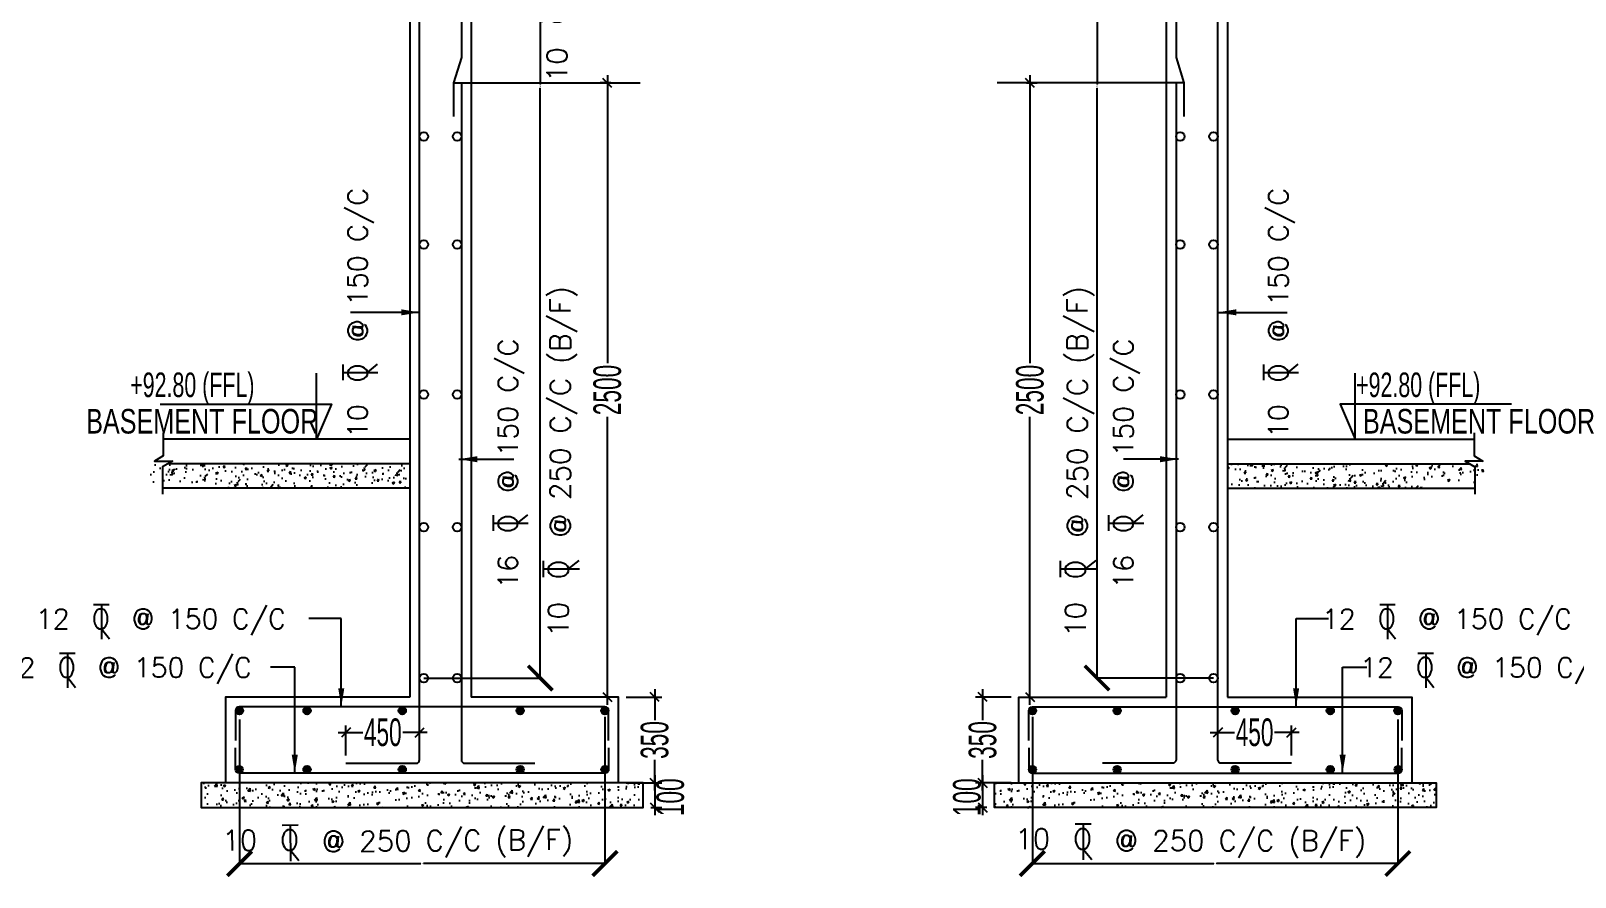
# Model space of a CAD drawing. Extents: x 1878645 to 3043969, y -1160829 to -603973.
# Drawn here: x 2219532 to 2225822, y -722437 to -718992 of the extents above; entities that cross this region are included whole.
import ezdxf
from ezdxf.enums import TextEntityAlignment as Align

# ---------------------------------------------------------------- set-up
doc = ezdxf.new("R2010")
doc.units = 0
doc.header["$LTSCALE"] = 100
doc.header["$PDMODE"] = 66
doc.linetypes.add('CONTINOUS', pattern=[0])
doc.linetypes.add('CONTINULUS', pattern=[0])
doc.layers.get('Defpoints').update_dxf_attribs({"lineweight": 0})
for name, color, linetype in [('C-HAT', 8, 'Continuous'), ('C-HATCH', 14, 'Continuous'), ('C-REINF-DOT', 2, 'Continuous'), ('C-RETAINING WALL DETAILS', 4, 'Continuous'), ('CDIM', 3, 'Continuous'), ('Dim', 3, 'Continuous'), ('REINF', 5, 'Continuous'), ('S-LEVEL MARK', 4, 'Continuous')]:
    doc.layers.add(name, color=color, linetype=linetype)
doc.layers.add('STR-DIM', color=1, linetype='CONTINOUS', lineweight=5)
doc.styles.add('ROMANS', font='simplex.shx', dxfattribs={"width": 0.75})
doc.styles.add('SOBHA', font='swisscl.ttf')
doc.styles.add('sobha.sed', font='swisscl.ttf', dxfattribs={"width": 0.8})
doc.styles.get("Standard").update_dxf_attribs({"font": 'verdana.ttf'})
doc.dimstyles.new('mm ond feet with line', dxfattribs={"dimtxt": 200, "dimasz": 100, "dimexe": 0.18, "dimexo": 0.0625, "dimgap": 0.09, "dimtad": 0, "dimdec": 0, "dimzin": 0, "dimdsep": 46, "dimtxsty": 'Standard', "dimblk": 'ARCHTICK', "dimcen": 0, "dimclrd": 8, "dimclre": 8, "dimclrt": 7, "dimadec": 0, "dimazin": 0, "dimtfac": 1, "dimtdec": 0, "dimtofl": 0, "dimtmove": 0, "dimatfit": 3, "dimfxl": 1, "dimtolj": 1, "dimtzin": 0, "dimarcsym": 0})
doc.dimstyles.new('S-25 MM', dxfattribs={"dimscale": 25, "dimtxt": 2.5, "dimasz": 1.5, "dimexe": 1.15, "dimexo": 1.25, "dimgap": 0.1, "dimtad": 0, "dimdec": 0, "dimrnd": 0.0005, "dimzin": 0, "dimdsep": 46, "dimtxsty": 'sobha.sed', "dimblk": 'OBLIQUE', "dimcen": 0.09, "dimdle": 1.25, "dimclrd": 8, "dimclre": 8, "dimclrt": 6, "dimadec": 0, "dimazin": 0, "dimtfac": 1, "dimtdec": 0, "dimtofl": 0, "dimtmove": 1, "dimatfit": 3, "dimfxl": 1, "dimtolj": 1, "dimtzin": 0, "dimlwd": -1, "dimlwe": -1, "dimarcsym": 0})

# ---------------------------------------------------------------- blocks, each defined once
blk = doc.blocks.new('_OBLIQUE')
at = {"color": 0, "linetype": 'ByBlock'}
blk.add_line((-0.5, -0.5), (0.5, 0.5), dxfattribs=at)
blk = doc.blocks.new('*D132')
at = {"layer": 'Defpoints', "color": 0, "transparency": 16777216}
for p in [(2221925.1, -721703.9), (2221925.1, -722053.9), (2222072.7, -722053.9)]:
    blk.add_point(p, dxfattribs=at)
at = {"layer": 'Dim', "color": 8, "transparency": 16777216}
for p, q in [((2221956.3, -721703.9), (2222101.5, -721703.9)), ((2222072.7, -721672.6), (2222072.7, -721797.7)), ((2222072.7, -722085.1), (2222072.7, -721960.1)), ((2221956.3, -722053.9), (2222101.5, -722053.9))]:
    blk.add_line(p, q, dxfattribs=at)
at = {"layer": 'Dim', "color": 8, "transparency": 16777216, "xscale": 37.5, "yscale": 37.5, "zscale": 37.5}
for p, rotation in [((2222072.7, -721703.9), 90), ((2222072.7, -722053.9), 270)]:
    blk.add_blockref('_OBLIQUE', p, dxfattribs=dict(at, rotation=rotation))
at = {"layer": 'Dim', "color": 6, "transparency": 16777216, "insert": (2222072.7, -721878.9), "char_height": 112.5, "attachment_point": 5, "rotation": 90, "style": 'sobha.sed'}
blk.add_mtext('\\A1;350', dxfattribs=at)
blk = doc.blocks.new('*D133')
at = {"layer": 'Defpoints', "color": 0, "transparency": 16777216}
for p in [(2222025.1, -722053.9), (2222025.1, -722153.9), (2222072.7, -722153.9)]:
    blk.add_point(p, dxfattribs=at)
at = {"layer": 'Dim', "color": 8, "transparency": 16777216}
for p, q in [((2222072.7, -722022.6), (2222072.7, -722185.1)), ((2222056.3, -722053.9), (2222101.5, -722053.9)), ((2222056.3, -722153.9), (2222101.5, -722153.9))]:
    blk.add_line(p, q, dxfattribs=at)
at = {"layer": 'Dim', "color": 8, "transparency": 16777216, "xscale": 37.5, "yscale": 37.5, "zscale": 37.5}
for p, rotation in [((2222072.7, -722053.9), 90), ((2222072.7, -722153.9), 270)]:
    blk.add_blockref('_OBLIQUE', p, dxfattribs=dict(at, rotation=rotation))
at = {"layer": 'Dim', "color": 6, "transparency": 16777216, "insert": (2222136.5, -722111.9), "char_height": 112.5, "attachment_point": 5, "rotation": 90, "style": 'sobha.sed'}
blk.add_mtext('\\A1;100', dxfattribs=at)
blk = doc.blocks.new('*D135')
at = {"layer": 'Defpoints', "color": 0, "transparency": 16777216}
for p in [(2223556.2, -721703.9), (2223408.5, -722053.9), (2223556.2, -722053.9)]:
    blk.add_point(p, dxfattribs=at)
at = {"layer": 'Dim', "color": 8, "transparency": 16777216}
for p, q in [((2223525, -721703.9), (2223379.8, -721703.9)), ((2223408.5, -721672.6), (2223408.5, -721797.7)), ((2223408.5, -722085.1), (2223408.5, -721960.1)), ((2223525, -722053.9), (2223379.8, -722053.9))]:
    blk.add_line(p, q, dxfattribs=at)
at = {"layer": 'Dim', "color": 8, "transparency": 16777216, "xscale": 37.5, "yscale": 37.5, "zscale": 37.5}
for p, rotation in [((2223408.5, -721703.9), 90), ((2223408.5, -722053.9), 270)]:
    blk.add_blockref('_OBLIQUE', p, dxfattribs=dict(at, rotation=rotation))
at = {"layer": 'Dim', "color": 6, "transparency": 16777216, "insert": (2223408.5, -721878.9), "char_height": 112.5, "attachment_point": 5, "rotation": 90, "style": 'sobha.sed'}
blk.add_mtext('\\A1;350', dxfattribs=at)
blk = doc.blocks.new('*D136')
at = {"layer": 'Defpoints', "color": 0, "transparency": 16777216}
for p in [(2223456.2, -722053.9), (2223408.5, -722153.9), (2223456.2, -722153.9)]:
    blk.add_point(p, dxfattribs=at)
at = {"layer": 'Dim', "color": 8, "transparency": 16777216}
for p, q in [((2223408.5, -722022.6), (2223408.5, -722185.1)), ((2223425, -722053.9), (2223379.8, -722053.9)), ((2223425, -722153.9), (2223379.8, -722153.9))]:
    blk.add_line(p, q, dxfattribs=at)
at = {"layer": 'Dim', "color": 8, "transparency": 16777216, "xscale": 37.5, "yscale": 37.5, "zscale": 37.5}
for p, rotation in [((2223408.5, -722053.9), 90), ((2223408.5, -722153.9), 270)]:
    blk.add_blockref('_OBLIQUE', p, dxfattribs=dict(at, rotation=rotation))
at = {"layer": 'Dim', "color": 6, "transparency": 16777216, "insert": (2223344.8, -722111.9), "char_height": 112.5, "attachment_point": 5, "rotation": 90, "style": 'sobha.sed'}
blk.add_mtext('\\A1;100', dxfattribs=at)
blk = doc.blocks.new('_ARCHTICK')
at = {"color": 0, "linetype": 'ByBlock', "const_width": 0.15}
blk.add_lwpolyline([(-0.5, -0.5), (0.5, 0.5)], dxfattribs=at)
blk = doc.blocks.new('*D168')
at = {"layer": 'Defpoints', "color": 0, "ltscale": 0.001, "transparency": 16777216}
for p in [(2220381.7, -721795.7), (2221870.1, -721784.1), (2220381.7, -722381.8)]:
    blk.add_point(p, dxfattribs=at)
at = {"layer": 'Dim', "color": 8, "lineweight": -2, "ltscale": 0.001, "transparency": 16777216}
for p, q in [((2220381.7, -721795.7), (2220381.7, -722382)), ((2221870.1, -721784.2), (2221870.1, -722382)), ((2220381.7, -722381.8), (2221120.3, -722381.8)), ((2221870.1, -722381.8), (2221131.5, -722381.8))]:
    blk.add_line(p, q, dxfattribs=at)
at = {"layer": 'Dim', "color": 8, "lineweight": -2, "ltscale": 0.001, "transparency": 16777216, "xscale": 100, "yscale": 100, "zscale": 100, "rotation": 180}
blk.add_blockref('_ARCHTICK', (2220381.7, -722381.8), dxfattribs=at)
at = {"layer": 'Dim', "color": 8, "lineweight": -2, "ltscale": 0.001, "transparency": 16777216, "xscale": 100, "yscale": 100, "zscale": 100}
blk.add_blockref('_ARCHTICK', (2221870.1, -722381.8), dxfattribs=at)
at = {"layer": 'Dim', "color": 7, "ltscale": 0.001, "transparency": 16777216, "insert": (2221125.9, -722381.8), "char_height": 4.5, "attachment_point": 5}
blk.add_mtext('\\A1;744', dxfattribs=at)
blk = doc.blocks.new('TOR')
at = {"color": 2}
for p, q in [((-1.08, 3.13), (0.9, 3.13)), ((-0.09, 3.13), (-0.09, -1.3)), ((-0.09, 0.04), (0.95, -1.24))]:
    blk.add_line(p, q, dxfattribs=at)
at = {"color": 2, "style": 'ROMANS'}
blk.add_text('O', height=2.5, dxfattribs=at).set_placement((-1.35, 0.04))
blk.add_attdef('TOR', text='', height=2.5, dxfattribs=at).set_placement((-4.14, 0.04), align=Align.RIGHT)
blk.add_attdef('DIST', (3.77, 0.04), '', height=2.5, dxfattribs=at)
blk = doc.blocks.new('*D169')
at = {"layer": 'Defpoints', "color": 0, "transparency": 16777216}
for p in [(2221115.1, -721848.1), (2220815.1, -721973.9), (2221115.1, -721941.1)]:
    blk.add_point(p, dxfattribs=at)
at = {"layer": 'Dim', "color": 8, "transparency": 16777216}
for p, q in [((2220783.8, -721848.1), (2220883.4, -721848.1)), ((2220815.1, -721942.6), (2220815.1, -721819.3)), ((2221146.3, -721848.1), (2221046.8, -721848.1)), ((2221115.1, -721909.9), (2221115.1, -721819.3))]:
    blk.add_line(p, q, dxfattribs=at)
at = {"layer": 'Dim', "color": 8, "transparency": 16777216, "xscale": 37.5, "yscale": 37.5, "zscale": 37.5, "rotation": 180}
blk.add_blockref('_OBLIQUE', (2220815.1, -721848.1), dxfattribs=at)
at = {"layer": 'Dim', "color": 8, "transparency": 16777216, "xscale": 37.5, "yscale": 37.5, "zscale": 37.5}
blk.add_blockref('_OBLIQUE', (2221115.1, -721848.1), dxfattribs=at)
at = {"layer": 'Dim', "color": 6, "transparency": 16777216, "insert": (2220965.1, -721848.1), "char_height": 112.5, "attachment_point": 5, "style": 'sobha.sed'}
blk.add_mtext('\\A1;450', dxfattribs=at)
blk = doc.blocks.new('*D170')
at = {"layer": 'Defpoints', "color": 0, "transparency": 16777216}
for p in [(2221879.9, -719203.9), (2221925.1, -719203.9), (2221925.1, -721703.9)]:
    blk.add_point(p, dxfattribs=at)
at = {"layer": 'Dim', "color": 8, "transparency": 16777216}
for p, q in [((2221893.8, -719203.9), (2221851.2, -719203.9)), ((2221879.9, -719172.6), (2221879.9, -720344.6)), ((2221879.9, -721735.1), (2221879.9, -720563.2)), ((2221893.8, -721703.9), (2221851.2, -721703.9))]:
    blk.add_line(p, q, dxfattribs=at)
at = {"layer": 'Dim', "color": 8, "transparency": 16777216, "xscale": 37.5, "yscale": 37.5, "zscale": 37.5}
for p, rotation in [((2221879.9, -719203.9), 90), ((2221879.9, -721703.9), 270)]:
    blk.add_blockref('_OBLIQUE', p, dxfattribs=dict(at, rotation=rotation))
at = {"layer": 'Dim', "color": 6, "transparency": 16777216, "insert": (2221879.9, -720453.9), "char_height": 112.5, "attachment_point": 5, "rotation": 90, "style": 'sobha.sed'}
blk.add_mtext('\\A1;2500', dxfattribs=at)
blk = doc.blocks.new('*D171')
at = {"layer": 'Defpoints', "color": 0, "ltscale": 0.001, "transparency": 16777216}
for p in [(2221132.6, -716807), (2221606.8, -716807), (2221132.6, -721626.7)]:
    blk.add_point(p, dxfattribs=at)
at = {"layer": 'Dim', "color": 8, "lineweight": -2, "ltscale": 0.001, "transparency": 16777216}
for p, q in [((2221132.6, -716807), (2221607, -716807)), ((2221606.8, -716807), (2221606.8, -719209.3)), ((2221606.8, -721626.7), (2221606.8, -719224.4)), ((2221132.6, -721626.7), (2221607, -721626.7))]:
    blk.add_line(p, q, dxfattribs=at)
at = {"layer": 'Dim', "color": 8, "lineweight": -2, "ltscale": 0.001, "transparency": 16777216, "xscale": 100, "yscale": 100, "zscale": 100}
for p, rotation in [((2221606.8, -716807), 90), ((2221606.8, -721626.7), 270)]:
    blk.add_blockref('_ARCHTICK', p, dxfattribs=dict(at, rotation=rotation))
at = {"layer": 'Dim', "color": 7, "ltscale": 0.001, "transparency": 16777216, "insert": (2221606.8, -719216.9), "char_height": 4.5, "attachment_point": 5, "rotation": 90}
blk.add_mtext('\\A1;2410', dxfattribs=at)
blk = doc.blocks.new('*D172')
at = {"layer": 'Defpoints', "color": 0, "ltscale": 0.001, "transparency": 16777216}
for p in [(2223611.2, -721784.1), (2225099.5, -721795.7), (2225099.5, -722381.8)]:
    blk.add_point(p, dxfattribs=at)
at = {"layer": 'Dim', "color": 8, "lineweight": -2, "ltscale": 0.001, "transparency": 16777216}
for p, q in [((2223611.2, -721784.2), (2223611.2, -722382)), ((2225099.5, -721795.7), (2225099.5, -722382)), ((2223611.2, -722381.8), (2224349.8, -722381.8)), ((2225099.5, -722381.8), (2224361, -722381.8))]:
    blk.add_line(p, q, dxfattribs=at)
at = {"layer": 'Dim', "color": 8, "lineweight": -2, "ltscale": 0.001, "transparency": 16777216, "xscale": 100, "yscale": 100, "zscale": 100, "rotation": 180}
blk.add_blockref('_ARCHTICK', (2223611.2, -722381.8), dxfattribs=at)
at = {"layer": 'Dim', "color": 8, "lineweight": -2, "ltscale": 0.001, "transparency": 16777216, "xscale": 100, "yscale": 100, "zscale": 100}
blk.add_blockref('_ARCHTICK', (2225099.5, -722381.8), dxfattribs=at)
at = {"layer": 'Dim', "color": 7, "ltscale": 0.001, "transparency": 16777216, "insert": (2224355.4, -722381.8), "char_height": 4.5, "attachment_point": 5}
blk.add_mtext('\\A1;744', dxfattribs=at)
blk = doc.blocks.new('*D173')
at = {"layer": 'Defpoints', "color": 0, "transparency": 16777216}
for p in [(2224366.2, -721848.1), (2224366.2, -721941.1), (2224666.2, -721973.9)]:
    blk.add_point(p, dxfattribs=at)
at = {"layer": 'Dim', "color": 8, "transparency": 16777216}
for p, q in [((2224335, -721848.1), (2224434.5, -721848.1)), ((2224366.2, -721909.9), (2224366.2, -721819.3)), ((2224697.5, -721848.1), (2224597.9, -721848.1)), ((2224666.2, -721942.6), (2224666.2, -721819.3))]:
    blk.add_line(p, q, dxfattribs=at)
at = {"layer": 'Dim', "color": 8, "transparency": 16777216, "xscale": 37.5, "yscale": 37.5, "zscale": 37.5, "rotation": 180}
blk.add_blockref('_OBLIQUE', (2224366.2, -721848.1), dxfattribs=at)
at = {"layer": 'Dim', "color": 8, "transparency": 16777216, "xscale": 37.5, "yscale": 37.5, "zscale": 37.5}
blk.add_blockref('_OBLIQUE', (2224666.2, -721848.1), dxfattribs=at)
at = {"layer": 'Dim', "color": 6, "transparency": 16777216, "insert": (2224516.2, -721848.1), "char_height": 112.5, "attachment_point": 5, "style": 'sobha.sed'}
blk.add_mtext('\\A1;450', dxfattribs=at)
blk = doc.blocks.new('*D174')
at = {"layer": 'Defpoints', "color": 0, "transparency": 16777216}
for p in [(2223556.2, -719203.9), (2223601.3, -719203.9), (2223556.2, -721703.9)]:
    blk.add_point(p, dxfattribs=at)
at = {"layer": 'Dim', "color": 8, "transparency": 16777216}
for p, q in [((2223587.5, -719203.9), (2223630.1, -719203.9)), ((2223601.3, -719172.6), (2223601.3, -720344.6)), ((2223601.3, -721735.1), (2223601.3, -720563.2)), ((2223587.5, -721703.9), (2223630.1, -721703.9))]:
    blk.add_line(p, q, dxfattribs=at)
at = {"layer": 'Dim', "color": 8, "transparency": 16777216, "xscale": 37.5, "yscale": 37.5, "zscale": 37.5}
for p, rotation in [((2223601.3, -719203.9), 90), ((2223601.3, -721703.9), 270)]:
    blk.add_blockref('_OBLIQUE', p, dxfattribs=dict(at, rotation=rotation))
at = {"layer": 'Dim', "color": 6, "transparency": 16777216, "insert": (2223601.3, -720453.9), "char_height": 112.5, "attachment_point": 5, "rotation": 90, "style": 'sobha.sed'}
blk.add_mtext('\\A1;2500', dxfattribs=at)
blk = doc.blocks.new('*D176')
at = {"layer": 'Defpoints', "color": 0, "ltscale": 0.001, "transparency": 16777216}
for p in [(2223874.5, -716807), (2224348.7, -716807), (2224348.7, -721626.7)]:
    blk.add_point(p, dxfattribs=at)
at = {"layer": 'Dim', "color": 8, "lineweight": -2, "ltscale": 0.001, "transparency": 16777216}
for p, q in [((2224348.6, -716807), (2223874.3, -716807)), ((2223874.5, -716807), (2223874.5, -719209.3)), ((2223874.5, -721626.7), (2223874.5, -719224.4)), ((2224348.6, -721626.7), (2223874.3, -721626.7))]:
    blk.add_line(p, q, dxfattribs=at)
at = {"layer": 'Dim', "color": 8, "lineweight": -2, "ltscale": 0.001, "transparency": 16777216, "xscale": 100, "yscale": 100, "zscale": 100}
for p, rotation in [((2223874.5, -716807), 90), ((2223874.5, -721626.7), 270)]:
    blk.add_blockref('_ARCHTICK', p, dxfattribs=dict(at, rotation=rotation))
at = {"layer": 'Dim', "color": 7, "ltscale": 0.001, "transparency": 16777216, "insert": (2223874.5, -719216.9), "char_height": 4.5, "attachment_point": 5, "rotation": 90}
blk.add_mtext('\\A1;2410', dxfattribs=at)

msp = doc.modelspace()

# ---------------------------------------------------------------- hatches: boundary and pattern name
at = {"layer": 'C-HAT'}
h = msp.add_hatch(dxfattribs=at)
h.set_pattern_fill('AR-CONC', color=256, scale=0.5, angle=179.157941015)
h.set_pattern_definition([(50.84206, (1933058.58, -647824.075), (91.199619, -6.629973), [9.525, -104.775]), (355.84206, (1933058.58, -647824.075), (-19.02371, 95.259134), [7.62, -83.820292]), (101.293504, (1933066.18, -647824.63), (72.17591, 88.629157), [8.095004, -89.045122]), (47.02626, (1933058.21, -647798.68), (135.833814, -19.02698), [14.2875, -157.1625]), (97.477617, (1933069.53, -647800.26), (116.87114, 125.44417), [12.14251, -133.567804]), (352.02621, (1933058.21, -647798.68), (116.87114, 125.44417), [11.429984, -125.729866]), (21.84206, (1933071, -647804.84), (76.550462, -50.013001), [9.525, -104.775]), (326.84206, (1933071, -647804.84), (29.544248, 92.538164), [7.62, -83.82]), (72.293504, (1933077.38, -647809.01), (106.09471, 42.525163), [8.095004, -89.04497]), (38.342059, (1933058.58, -647824.075), (0.922817, 42.295649), [0, -82.804, 0, -85.09, 0, -84.1375]), (8.342059, (1933058.58, -647824.075), (32.670088, 50.5758746), [0, -48.514, 0, -80.899, 0, -32.0675]), (328.342059, (1933030.263, -647824.49), (67.8300714, -1.8677313), [0, -31.75, 0, -99.06, 0, -131.445]), (318.34206, (1933017.565, -647824.68), (73.869756, 13.800339), [0, -41.275, 0, -65.786, 0, -93.345])])
h.paths.add_polyline_path([(2222025.05911, -722053.89006), (2222025.05911, -722153.89006), (2220225.05911, -722153.89006), (2220225.05911, -722053.89006)])
h = msp.add_hatch(dxfattribs=at)
h.set_pattern_fill('AR-CONC', color=256, scale=0.5, angle=0.842058985)
h.set_pattern_definition([(50.84206, (1935889.73, -647824.075), (91.199619, -6.629973), [9.525, -104.775]), (355.84206, (1935889.73, -647824.075), (-19.02371, 95.259134), [7.62, -83.820292]), (101.293504, (1935897.33, -647824.63), (72.17591, 88.629157), [8.095004, -89.045122]), (47.02626, (1935889.36, -647798.68), (135.833814, -19.02698), [14.2875, -157.1625]), (97.477617, (1935900.68, -647800.26), (116.87114, 125.44417), [12.14251, -133.567804]), (352.02621, (1935889.36, -647798.68), (116.87114, 125.44417), [11.429984, -125.729866]), (21.84206, (1935902.15, -647804.84), (76.550462, -50.013001), [9.525, -104.775]), (326.84206, (1935902.15, -647804.84), (29.544248, 92.538164), [7.62, -83.82]), (72.293504, (1935908.53, -647809.01), (106.09471, 42.525163), [8.095004, -89.04497]), (38.342059, (1935889.73, -647824.075), (0.922817, 42.295649), [0, -82.804, 0, -85.09, 0, -84.1375]), (8.342059, (1935889.73, -647824.075), (32.670088, 50.5758746), [0, -48.514, 0, -80.899, 0, -32.0675]), (328.342059, (1935861.412, -647824.49), (67.8300714, -1.8677313), [0, -31.75, 0, -99.06, 0, -131.445]), (318.34206, (1935848.714, -647824.68), (73.869756, 13.800339), [0, -41.275, 0, -65.786, 0, -93.345])])
h.paths.add_polyline_path([(2223456.20838, -722053.89006), (2223456.20838, -722153.89006), (2225256.20838, -722153.89006), (2225256.20838, -722053.89006)])
at = {"layer": 'C-HATCH', "linetype": 'ByBlock'}
h = msp.add_hatch(dxfattribs=at)
h.set_pattern_fill('AR-CONC', color=8, scale=12.5, angle=180)
h.set_pattern_definition([(50, (-14307463.62, 19777055.77), (89.65752283, -7.84401687), [9.375, -103.125]), (355, (-14307463.62, 19777055.77), (-17.3439167, 94.0240167), [7.5, -82.5]), (100.45144446, (-14307456.15, 19777055.12), (72.31360584, 86.17999887), [7.967524, -87.642764]), (46.1842, (-14307463.62, 19777080.77), (133.40516633, -20.6899101), [14.0625, -154.6875]), (96.6356355, (-14307452.5, 19777079.05), (116.8327432, 121.7648251), [11.95129275, -131.46422]), (351.184164, (-14307463.62, 19777080.77), (116.8327431, 121.764825), [11.25, -123.7500001]), (21, (-14307451.12, 19777074.52), (74.61338151, -50.32736133), [9.375, -103.125]), (326, (-14307451.12, 19777074.52), (30.4144165, 90.64375563), [7.5, -82.5]), (71.45144474, (-14307444.9, 19777070.33), (105.0277971, 40.3163941), [7.96752375, -87.642764]), (37.5, (-14307463.62, 19777055.772), (1.519981915, 41.61173173), [0, -81.5, 0, -83.75, 0, -82.8125]), (7.5, (-14307463.62, 19777055.772), (32.88369218, 49.301463985), [0, -47.75, 0, -79.625, 0, -31.5625]), (327.5, (-14307491.496, 19777055.772), (66.72780452, -2.819358967), [0, -31.25, 0, -97.5, 0, -129.375]), (317.5, (-14307503.996, 19777055.77), (72.89827117, 12.51312279), [0, -40.625, 0, -64.75, 0, -91.875])])
h.paths.add_polyline_path([(2220018.33015, -720828.89006), (2220275.05911, -720828.89006), (2220275.05911, -720853.89006), (2221075.05911, -720853.89006), (2221075.05911, -720753.89006), (2220041.0448, -720753.89006), (2220018.33015, -720767.19205)])
h = msp.add_hatch(dxfattribs=at)
h.set_pattern_fill('AR-CONC', color=8, scale=12.5)
h.set_pattern_definition([(50, (-14304632.47, 19777055.77), (89.65752283, -7.84401687), [9.375, -103.125]), (355, (-14304632.47, 19777055.77), (-17.3439167, 94.0240167), [7.5, -82.5]), (100.45144446, (-14304625, 19777055.12), (72.31360584, 86.17999887), [7.967524, -87.642764]), (46.1842, (-14304632.47, 19777080.77), (133.40516633, -20.6899101), [14.0625, -154.6875]), (96.6356355, (-14304621.35, 19777079.05), (116.8327432, 121.7648251), [11.95129275, -131.46422]), (351.184164, (-14304632.47, 19777080.77), (116.8327431, 121.764825), [11.25, -123.7500001]), (21, (-14304619.97, 19777074.52), (74.61338151, -50.32736133), [9.375, -103.125]), (326, (-14304619.97, 19777074.52), (30.4144165, 90.64375563), [7.5, -82.5]), (71.45144474, (-14304613.75, 19777070.33), (105.0277971, 40.3163941), [7.96752375, -87.642764]), (37.5, (-14304632.472, 19777055.772), (1.519981915, 41.61173173), [0, -81.5, 0, -83.75, 0, -82.8125]), (7.5, (-14304632.47, 19777055.772), (32.88369218, 49.301463985), [0, -47.75, 0, -79.625, 0, -31.5625]), (327.5, (-14304660.347, 19777055.772), (66.72780452, -2.819358967), [0, -31.25, 0, -97.5, 0, -129.375]), (317.5, (-14304672.847, 19777055.77), (72.89827117, 12.51312279), [0, -40.625, 0, -64.75, 0, -91.875])])
h.paths.add_polyline_path([(2225462.93734, -720828.89006), (2225206.20838, -720828.89006), (2225206.20838, -720853.89006), (2224406.20838, -720853.89006), (2224406.20838, -720753.89006), (2225440.22269, -720753.89006), (2225462.93734, -720767.19205)])
at = {"layer": 'C-REINF-DOT'}
h = msp.add_hatch(color=9, dxfattribs=at)
h.dxf.hatch_style = 1
edge = h.paths.add_edge_path()
edge.add_ellipse((2220381.74685, -721759.40237), major_axis=(15, 0), ratio=1, start_angle=0, end_angle=360)
h = msp.add_hatch(color=9, dxfattribs=at)
h.dxf.hatch_style = 1
edge = h.paths.add_edge_path()
edge.add_ellipse((2220656.60803, -721759.40237), major_axis=(15, 0), ratio=1, start_angle=0, end_angle=360)
h = msp.add_hatch(color=9, dxfattribs=at)
h.dxf.hatch_style = 1
edge = h.paths.add_edge_path()
edge.add_ellipse((2221044.54932, -721759.40237), major_axis=(15, 0), ratio=1, start_angle=0, end_angle=360)
h = msp.add_hatch(color=9, dxfattribs=at)
h.dxf.hatch_style = 1
edge = h.paths.add_edge_path()
edge.add_ellipse((2221525.04512, -721759.40237), major_axis=(15, 0), ratio=1, start_angle=0, end_angle=360)
h = msp.add_hatch(color=9, dxfattribs=at)
h.dxf.hatch_style = 1
edge = h.paths.add_edge_path()
edge.add_ellipse((2221869.60335, -721759.40237), major_axis=(15, 0), ratio=1, start_angle=0, end_angle=360)
h = msp.add_hatch(color=9, dxfattribs=at)
h.dxf.hatch_style = 1
edge = h.paths.add_edge_path()
edge.add_ellipse((2223611.66414, -721759.40237), major_axis=(15, 0), ratio=1, start_angle=0, end_angle=360)
h = msp.add_hatch(color=9, dxfattribs=at)
h.dxf.hatch_style = 1
edge = h.paths.add_edge_path()
edge.add_ellipse((2223956.22237, -721759.40237), major_axis=(15, 0), ratio=1, start_angle=0, end_angle=360)
h = msp.add_hatch(color=9, dxfattribs=at)
h.dxf.hatch_style = 1
edge = h.paths.add_edge_path()
edge.add_ellipse((2224436.71818, -721759.40237), major_axis=(15, 0), ratio=1, start_angle=0, end_angle=360)
h = msp.add_hatch(color=9, dxfattribs=at)
h.dxf.hatch_style = 1
edge = h.paths.add_edge_path()
edge.add_ellipse((2224824.65946, -721759.40237), major_axis=(15, 0), ratio=1, start_angle=0, end_angle=360)
h = msp.add_hatch(color=9, dxfattribs=at)
h.dxf.hatch_style = 1
edge = h.paths.add_edge_path()
edge.add_ellipse((2225099.52064, -721759.40237), major_axis=(15, 0), ratio=1, start_angle=0, end_angle=360)
h = msp.add_hatch(color=9, dxfattribs=at)
h.dxf.hatch_style = 1
edge = h.paths.add_edge_path()
edge.add_ellipse((2220380.10499, -721998.89006), major_axis=(15, 0), ratio=1, start_angle=0, end_angle=360)
h = msp.add_hatch(color=9, dxfattribs=at)
h.dxf.hatch_style = 1
edge = h.paths.add_edge_path()
edge.add_ellipse((2220656.60803, -721998.8875), major_axis=(15, 0), ratio=1, start_angle=0, end_angle=360)
h = msp.add_hatch(color=9, dxfattribs=at)
h.dxf.hatch_style = 1
edge = h.paths.add_edge_path()
edge.add_ellipse((2221044.54932, -721998.8875), major_axis=(15, 0), ratio=1, start_angle=0, end_angle=360)
h = msp.add_hatch(color=9, dxfattribs=at)
h.dxf.hatch_style = 1
edge = h.paths.add_edge_path()
edge.add_ellipse((2221525.04512, -721998.8875), major_axis=(15, 0), ratio=1, start_angle=0, end_angle=360)
h = msp.add_hatch(color=9, dxfattribs=at)
h.dxf.hatch_style = 1
edge = h.paths.add_edge_path()
edge.add_ellipse((2221870.05911, -721998.89006), major_axis=(15, 0), ratio=1, start_angle=0, end_angle=360)
h = msp.add_hatch(color=9, dxfattribs=at)
h.dxf.hatch_style = 1
edge = h.paths.add_edge_path()
edge.add_ellipse((2223611.20838, -721998.89006), major_axis=(15, 0), ratio=1, start_angle=0, end_angle=360)
h = msp.add_hatch(color=9, dxfattribs=at)
h.dxf.hatch_style = 1
edge = h.paths.add_edge_path()
edge.add_ellipse((2223956.22237, -721998.8875), major_axis=(15, 0), ratio=1, start_angle=0, end_angle=360)
h = msp.add_hatch(color=9, dxfattribs=at)
h.dxf.hatch_style = 1
edge = h.paths.add_edge_path()
edge.add_ellipse((2224436.71818, -721998.8875), major_axis=(15, 0), ratio=1, start_angle=0, end_angle=360)
h = msp.add_hatch(color=9, dxfattribs=at)
h.dxf.hatch_style = 1
edge = h.paths.add_edge_path()
edge.add_ellipse((2224824.65946, -721998.8875), major_axis=(15, 0), ratio=1, start_angle=0, end_angle=360)
h = msp.add_hatch(color=9, dxfattribs=at)
h.dxf.hatch_style = 1
edge = h.paths.add_edge_path()
edge.add_ellipse((2225101.1625, -721998.89006), major_axis=(15, 0), ratio=1, start_angle=0, end_angle=360)

# ---------------------------------------------------------------- linework, layer by layer
at = {"layer": 'C-REINF-DOT', "color": 7}
for centre, radius in [((2221132.55911, -719421.96981), 17.5), ((2221267.62931, -719421.96981), 17.5), ((2224213.63818, -719421.96981), 17.5), ((2224348.70838, -719421.96981), 17.5), ((2221132.55911, -719861.18844), 17.5), ((2221267.62931, -719861.18844), 17.5), ((2224213.63818, -719861.18844), 17.5), ((2224348.70838, -719861.18844), 17.5), ((2221132.55911, -720472.45443), 17.5), ((2221267.62931, -720472.45443), 17.5), ((2224213.63818, -720472.45443), 17.5), ((2224348.70838, -720472.45443), 17.5), ((2221132.55911, -721011.96605), 17.5), ((2221267.62931, -721011.96605), 17.5), ((2224213.63818, -721011.96605), 17.5), ((2224348.70838, -721011.96605), 17.5), ((2221132.55911, -721626.72499), 17.5), ((2221267.62931, -721626.72499), 17.5), ((2224213.63818, -721626.72499), 17.5), ((2224348.70838, -721626.72499), 17.5), ((2220381.74685, -721759.40237), 15), ((2220656.60803, -721759.40237), 15), ((2221044.54932, -721759.40237), 15), ((2221525.04512, -721759.40237), 15), ((2221869.60335, -721759.40237), 15), ((2223611.66414, -721759.40237), 15), ((2223956.22237, -721759.40237), 15), ((2224436.71818, -721759.40237), 15), ((2224824.65946, -721759.40237), 15), ((2225099.52064, -721759.40237), 15), ((2220380.10499, -721998.89006), 15), ((2220656.60803, -721998.8875), 15), ((2221044.54932, -721998.8875), 15), ((2221525.04512, -721998.8875), 15), ((2221870.05911, -721998.89006), 15), ((2223611.20838, -721998.89006), 15), ((2223956.22237, -721998.8875), 15), ((2224436.71818, -721998.8875), 15), ((2224824.65946, -721998.8875), 15), ((2225101.1625, -721998.89006), 15)]:
    msp.add_circle(centre, radius, dxfattribs=at)
at = {"layer": 'C-RETAINING WALL DETAILS', "color": 2}
for p, q in [((2221325.05911, -716553.89006), (2221325.05911, -721703.89006)), ((2224156.20838, -716553.89006), (2224156.20838, -721703.89006)), ((2221075.05911, -716703.89006), (2221075.05911, -721703.89006)), ((2224406.20838, -716703.89006), (2224406.20838, -721703.89006)), ((2221075.05911, -720653.89006), (2220070.26422, -720653.89006)), ((2224406.20838, -720653.89006), (2225411.00327, -720653.89006)), ((2221075.05911, -720753.89006), (2220091.0448, -720753.89006)), ((2224406.20838, -720753.89006), (2225390.22269, -720753.89006)), ((2221075.05911, -720853.89006), (2220068.33015, -720853.89006)), ((2224406.20838, -720853.89006), (2225412.93734, -720853.89006)), ((2221075.05911, -721703.89006), (2220325.05911, -721703.89006)), ((2224406.20838, -721703.89006), (2225156.20838, -721703.89006))]:
    msp.add_line(p, q, dxfattribs=at)
for points in [[(2220070.26422, -720628.31638), (2220070.26422, -720721.31991), (2220035.56522, -720743.3188), (2220107.94467, -720743.3188), (2220068.33015, -720767.19205), (2220068.33015, -720877.7278)], [(2225411.00327, -720628.31638), (2225411.00327, -720721.31991), (2225445.70227, -720743.3188), (2225373.32282, -720743.3188), (2225412.93734, -720767.19205), (2225412.93734, -720877.7278)], [(2221075.05911, -721703.89006), (2220325.05911, -721703.89006), (2220325.05911, -722053.89006)], [(2221925.05911, -722053.89006), (2221925.05911, -721703.89006), (2221325.05911, -721703.89006)], [(2223556.20838, -722053.89006), (2223556.20838, -721703.89006), (2224156.20838, -721703.89006)], [(2224406.20838, -721703.89006), (2225156.20838, -721703.89006), (2225156.20838, -722053.89006)]]:
    msp.add_lwpolyline(points, dxfattribs=at)
for points in [[(2222025.05911, -722053.89006), (2220225.05911, -722053.89006), (2220225.05911, -722153.89006), (2222025.05911, -722153.89006)], [(2223456.20838, -722053.89006), (2225256.20838, -722053.89006), (2225256.20838, -722153.89006), (2223456.20838, -722153.89006)]]:
    msp.add_lwpolyline(points, close=True, dxfattribs=at)
at = {"layer": 'Dim', "color": 6}
for p, q in [((2221255.88614, -719203.89006), (2222013.05975, -719203.89006)), ((2224225.38135, -719203.89006), (2223468.20774, -719203.89006))]:
    msp.add_line(p, q, dxfattribs=at)
at = {"layer": 'REINF'}
for p, q in [((2221285.05911, -719100.23546), (2221253.76286, -719203.89006)), ((2224196.20838, -719100.23546), (2224227.50463, -719203.89006)), ((2221253.76286, -719203.89006), (2221253.76286, -719339.84455)), ((2224227.50463, -719203.89006), (2224227.50463, -719339.84455))]:
    msp.add_line(p, q, dxfattribs=at)
for points in [[(2221220.79624, -715987.51313), (2221270.05911, -715987.51313, -0.4142135624), (2221285.05911, -716002.51313), (2221285.05911, -719100.23546)], [(2220815.05911, -721973.89006), (2221100.05911, -721973.89006, 0.4142135624), (2221115.05911, -721958.89006), (2221115.05911, -716640.67105, 0.4142135624), (2221100.05911, -716625.67105), (2220775.05911, -716625.67105)], [(2224656.20838, -716585.67105), (2224211.20838, -716585.67105, 0.4142135624), (2224196.20838, -716600.67105), (2224196.20838, -719100.23546)], [(2224666.20838, -721973.89006), (2224381.20838, -721973.89006, -0.4142135624), (2224366.20838, -721958.89006), (2224366.20838, -716640.67105, -0.4142135624), (2224381.20838, -716625.67105), (2224706.20838, -716625.67105)], [(2221285.05911, -719203.89006), (2221285.05911, -721958.89006, 0.4142135624), (2221300.05911, -721973.89006), (2221585.05911, -721973.89006)], [(2224196.20838, -719203.89006), (2224196.20838, -721958.89006, -0.4142135624), (2224181.20838, -721973.89006), (2223896.20838, -721973.89006)], [(2221885.05911, -721880.81475), (2221885.05911, -721758.89006, 0.4142135624), (2221870.05911, -721743.89006), (2220380.05911, -721743.89006, 0.4142135624), (2220365.05911, -721758.89006), (2220365.05911, -721880.81475)], [(2223596.20838, -721880.81475), (2223596.20838, -721758.89006, -0.4142135624), (2223611.20838, -721743.89006), (2225101.20838, -721743.89006, -0.4142135624), (2225116.20838, -721758.89006), (2225116.20838, -721880.81475)], [(2221885.05911, -721911.04461), (2221885.05911, -721998.89006, -0.4142135624), (2221870.05911, -722013.89006), (2220380.05911, -722013.89006, -0.4142135624), (2220365.05911, -721998.89006), (2220365.05911, -721911.04461)], [(2223596.20838, -721911.04461), (2223596.20838, -721998.89006, 0.4142135624), (2223611.20838, -722013.89006), (2225101.20838, -722013.89006, 0.4142135624), (2225116.20838, -721998.89006), (2225116.20838, -721911.04461)]]:
    msp.add_lwpolyline(points, format="xyb", dxfattribs=at)
at = {"layer": 'S-LEVEL MARK', "color": 1, "linetype": 'CONTINULUS'}
for points in [[(2220057.77828, -720511.76453), (2220756.29409, -720511.76453), (2220695.20112, -720653.89006), (2220695.20112, -720385.245)], [(2225562.68253, -720511.76453), (2224864.16672, -720511.76453), (2224925.25969, -720653.89006), (2224925.25969, -720385.245)]]:
    msp.add_lwpolyline(points, dxfattribs=at)

# ---------------------------------------------------------------- block references
at = {"layer": 'CDIM'}
ref = msp.add_blockref('TOR', (2221717.53835, -718920.7836), dxfattribs=dict(at, xscale=33.17760000000335, yscale=33.17760000000335, zscale=33.17760000000335, rotation=90.00000000000001))
ref.add_attrib('TOR', '10', dxfattribs={"layer": '0', "color": 7, "height": 82.944, "rotation": 90, "style": 'ROMANS'}).set_placement((2221716.33618, -719058.29559), align=Align.RIGHT)
ref.add_attrib('DIST', '@ 250 C/C (B/F) ', (2221723.70509, -718795.68315), dxfattribs={"layer": '0', "color": 7, "height": 82.944, "rotation": 90, "style": 'ROMANS'})
at = {"layer": 'CDIM', "color": 7}
ref = msp.add_blockref('TOR', (2220903.63913, -720379.40493), dxfattribs=dict(at, xscale=32, yscale=32, zscale=32, rotation=89.99999999998403))
ref.add_attrib('TOR', '10', dxfattribs={"layer": '0', "color": 7, "height": 80, "rotation": 90, "style": 'ROMANS'}).set_placement((2220902.47964, -720512.03609), align=Align.RIGHT)
ref.add_attrib('DIST', '@ 150 C/C ', (2220902.47964, -720258.74478), dxfattribs={"layer": '0', "color": 7, "height": 80, "rotation": 90, "style": 'ROMANS'})
ref = msp.add_blockref('TOR', (2224654.14448, -720379.40493), dxfattribs=dict(at, xscale=32, yscale=32, zscale=32, rotation=89.99999999998404))
ref.add_attrib('TOR', '10', dxfattribs={"layer": '0', "color": 7, "height": 80, "rotation": 90, "style": 'ROMANS'}).set_placement((2224652.98499, -720512.03609), align=Align.RIGHT)
ref.add_attrib('DIST', '@ 150 C/C ', (2224652.98499, -720258.74478), dxfattribs={"layer": '0', "color": 7, "height": 80, "rotation": 90, "style": 'ROMANS'})
at = {"layer": 'CDIM'}
ref = msp.add_blockref('TOR', (2221723.35966, -721179.52445), dxfattribs=dict(at, xscale=33.17760000000335, yscale=33.17760000000335, zscale=33.17760000000335, rotation=90.00000000000001))
ref.add_attrib('TOR', '10', dxfattribs={"layer": '0', "color": 7, "height": 82.944, "rotation": 90, "style": 'ROMANS'}).set_placement((2221722.1575, -721317.03644), align=Align.RIGHT)
ref.add_attrib('DIST', '@ 250 C/C (B/F) ', (2221729.52641, -721054.424), dxfattribs={"layer": '0', "color": 7, "height": 82.944, "rotation": 90, "style": 'ROMANS'})
ref = msp.add_blockref('TOR', (2223829.38857, -721179.52445), dxfattribs=dict(at, xscale=33.17760000000335, yscale=33.17760000000335, zscale=33.17760000000335, rotation=90))
ref.add_attrib('TOR', '10', dxfattribs={"layer": '0', "color": 7, "height": 82.944, "rotation": 90, "style": 'ROMANS'}).set_placement((2223828.18641, -721317.03644), align=Align.RIGHT)
ref.add_attrib('DIST', '@ 250 C/C (B/F) ', (2223835.55532, -721054.424), dxfattribs={"layer": '0', "color": 7, "height": 82.944, "rotation": 90, "style": 'ROMANS'})
at = {"layer": 'CDIM', "color": 7}
ref = msp.add_blockref('TOR', (2221515.75613, -720992.85063), dxfattribs=dict(at, xscale=32, yscale=32, zscale=32, rotation=89.99999999998403))
ref.add_attrib('TOR', '16', dxfattribs={"layer": '0', "color": 7, "height": 80, "rotation": 90, "style": 'ROMANS'}).set_placement((2221514.59664, -721125.48179), align=Align.RIGHT)
ref.add_attrib('DIST', '@ 150 C/C ', (2221514.59664, -720872.19047), dxfattribs={"layer": '0', "color": 7, "height": 80, "rotation": 90, "style": 'ROMANS'})
ref = msp.add_blockref('TOR', (2224023.31156, -720992.85063), dxfattribs=dict(at, xscale=32, yscale=32, zscale=32, rotation=89.99999999998404))
ref.add_attrib('TOR', '16', dxfattribs={"layer": '0', "color": 7, "height": 80, "rotation": 90, "style": 'ROMANS'}).set_placement((2224022.15206, -721125.48179), align=Align.RIGHT)
ref.add_attrib('DIST', '@ 150 C/C ', (2224022.15206, -720872.19047), dxfattribs={"layer": '0', "color": 7, "height": 80, "rotation": 90, "style": 'ROMANS'})
ref = msp.add_blockref('TOR', (2219821.89496, -721426.88302), dxfattribs=dict(at, xscale=31.99999999999999, yscale=31.99999999999999, zscale=31.99999999999999))
ref.add_attrib('TOR', '12', dxfattribs={"layer": '0', "color": 7, "height": 80, "style": 'ROMANS'}).set_placement((2219689.26381, -721425.72353), align=Align.RIGHT)
ref.add_attrib('DIST', '@ 150 C/C ', (2219942.55512, -721425.72353), dxfattribs={"layer": '0', "color": 7, "height": 80, "style": 'ROMANS'})
ref = msp.add_blockref('TOR', (2225060.40855, -721426.88302), dxfattribs=dict(at, xscale=32, yscale=32, zscale=32, rotation=359.999999999984))
ref.add_attrib('TOR', '12', dxfattribs={"layer": '0', "color": 7, "height": 80, "rotation": 360, "style": 'ROMANS'}).set_placement((2224927.77739, -721425.72353), align=Align.RIGHT)
ref.add_attrib('DIST', '@ 150 C/C ', (2225181.06871, -721425.72353), dxfattribs={"layer": '0', "color": 7, "height": 80, "rotation": 360, "style": 'ROMANS'})
ref = msp.add_blockref('TOR', (2219683.21262, -721624.88447), dxfattribs=dict(at, xscale=31.99999999999999, yscale=31.99999999999999, zscale=31.99999999999999))
ref.add_attrib('TOR', '12', dxfattribs={"layer": '0', "color": 7, "height": 80, "style": 'ROMANS'}).set_placement((2219550.58146, -721623.72497), align=Align.RIGHT)
ref.add_attrib('DIST', '@ 150 C/C ', (2219803.87278, -721623.72497), dxfattribs={"layer": '0', "color": 7, "height": 80, "style": 'ROMANS'})
ref = msp.add_blockref('TOR', (2225216.03123, -721624.88447), dxfattribs=dict(at, xscale=32, yscale=32, zscale=32, rotation=359.999999999984))
ref.add_attrib('TOR', '12', dxfattribs={"layer": '0', "color": 7, "height": 80, "rotation": 360, "style": 'ROMANS'}).set_placement((2225083.40007, -721623.72497), align=Align.RIGHT)
ref.add_attrib('DIST', '@ 150 C/C ', (2225336.69139, -721623.72497), dxfattribs={"layer": '0', "color": 7, "height": 80, "rotation": 360, "style": 'ROMANS'})
at = {"layer": 'CDIM'}
ref = msp.add_blockref('TOR', (2220591.58425, -722328.69117), dxfattribs=dict(at, xscale=33.17760000000332, yscale=33.17760000000332, zscale=33.17760000000332, rotation=0.4701654650536942))
ref.add_attrib('TOR', '10', dxfattribs={"layer": '0', "color": 7, "height": 82.944, "rotation": 0.470165465, "style": 'ROMANS'}).set_placement((2220454.06703, -722328.61744), align=Align.RIGHT)
ref.add_attrib('DIST', '@ 250 C/C (B/F) ', (2220716.7311, -722333.83115), dxfattribs={"layer": '0', "color": 7, "height": 82.944, "rotation": 0.470165465, "style": 'ROMANS'})
ref = msp.add_blockref('TOR', (2223821.3171, -722324.30767), dxfattribs=dict(at, xscale=33.17760000000335, yscale=33.17760000000335, zscale=33.17760000000335))
ref.add_attrib('TOR', '10', dxfattribs={"layer": '0', "color": 7, "height": 82.944, "style": 'ROMANS'}).set_placement((2223683.80512, -722323.1055), align=Align.RIGHT)
ref.add_attrib('DIST', '@ 250 C/C (B/F) ', (2223946.41756, -722330.47441), dxfattribs={"layer": '0', "color": 7, "height": 82.944, "style": 'ROMANS'})

# ---------------------------------------------------------------- texts
at = {"layer": 'Dim', "color": 6, "style": 'sobha.sed'}
for p in [(2219756.78691, -720631.06459), (2224957.80897, -720631.06459)]:
    msp.add_text('BASEMENT FLOOR', height=100, dxfattribs=at).set_placement(p)
at = {"layer": 'STR-DIM', "color": 30, "style": 'SOBHA', "width": 0.85}
for p in [(2219936.2979, -720482.73823), (2224929.68672, -720482.73823)]:
    msp.add_text('+92.80 (FFL)', height=100, dxfattribs=at).set_placement(p)

# ---------------------------------------------------------------- dimensions: what is measured, and where the dimension line sits
at = {"layer": 'Dim', "ltscale": 0.001}
for base, p1, p2, angle, picture, middle in [((2221606.79173, -716806.99759), (2221132.55911, -721626.72499), (2221132.55911, -716806.99759), 90, '*D171', (2221606.79173, -719216.86129)), ((2223874.47576, -716806.99759), (2224348.70838, -721626.72499), (2224348.70838, -716806.99759), 90, '*D176', (2223874.47576, -719216.86129)), ((2220381.74685, -722381.79618), (2221870.05911, -721784.14001), (2220381.74685, -721795.65903), 180, '*D168', (2221125.90298, -722381.79618))]:
    dim = msp.add_linear_dim(base=base, p1=p1, p2=p2, angle=angle, dimstyle='mm ond feet with line', override={"dimtxt": 4.5, "dimlfac": 0.5, "dimblk": 'ARCHTICK'}, dxfattribs=at)
    dim.commit()
    dim.dimension.update_dxf_attribs({"geometry": picture, "text_midpoint": middle})
at = {"layer": 'Dim'}
for base, p1, p2, picture, middle in [((2221879.92832, -719203.89006), (2221925.05911, -721703.89006), (2221925.05911, -719203.89006), '*D170', (2221879.92832, -720453.89006)), ((2223601.33918, -719203.89006), (2223556.20838, -721703.89006), (2223556.20838, -719203.89006), '*D174', (2223601.33918, -720453.89006)), ((2222072.73947, -722053.89006), (2221925.05911, -721703.89006), (2221925.05911, -722053.89006), '*D132', (2222072.73947, -721878.89006)), ((2223408.52802, -722053.89006), (2223556.20838, -721703.89006), (2223556.20838, -722053.89006), '*D135', (2223408.52802, -721878.89006))]:
    dim = msp.add_linear_dim(base=base, p1=p1, p2=p2, angle=90, dimstyle='S-25 MM', override={"dimtxt": 4.5, "dimblk": 'OBLIQUE'}, dxfattribs=at)
    dim.commit()
    dim.dimension.update_dxf_attribs({"geometry": picture, "text_midpoint": middle})
dim = msp.add_linear_dim(base=(2221115.05911, -721848.06373), p1=(2220815.05911, -721973.89006), p2=(2221115.05911, -721941.14846), angle=180, text='450', dimstyle='S-25 MM', override={"dimtxt": 4.5, "dimtxsty": 'sobha.sed'}, dxfattribs=at)
dim.commit()
dim.dimension.update_dxf_attribs({"geometry": '*D169', "text_midpoint": (2220965.05911, -721848.06373)})
at = {"layer": 'Dim', "ltscale": 0.001}
dim = msp.add_linear_dim(base=(2225099.52064, -722381.79618), p1=(2223611.20838, -721784.14001), p2=(2225099.52064, -721795.65903), dimstyle='mm ond feet with line', override={"dimtxt": 4.5, "dimlfac": 0.5, "dimblk": 'ARCHTICK'}, dxfattribs=at)
dim.commit()
dim.dimension.update_dxf_attribs({"geometry": '*D172', "text_midpoint": (2224355.36451, -722381.79618)})
at = {"layer": 'Dim'}
dim = msp.add_linear_dim(base=(2224366.20838, -721848.06373), p1=(2224666.20838, -721973.89006), p2=(2224366.20838, -721941.14846), text='450', dimstyle='S-25 MM', override={"dimtxt": 4.5, "dimtxsty": 'sobha.sed'}, dxfattribs=at)
dim.commit()
dim.dimension.update_dxf_attribs({"geometry": '*D173', "text_midpoint": (2224516.20838, -721848.06373)})
for base, p1, p2, picture, middle in [((2222072.73947, -722153.89006), (2222025.05911, -722053.89006), (2222025.05911, -722153.89006), '*D133', (2222136.48947, -722111.8556)), ((2223408.52802, -722153.89006), (2223456.20838, -722053.89006), (2223456.20838, -722153.89006), '*D136', (2223344.77802, -722111.8556))]:
    dim = msp.add_linear_dim(base=base, p1=p1, p2=p2, angle=90, dimstyle='S-25 MM', override={"dimtxt": 4.5, "dimblk": 'OBLIQUE'}, dxfattribs=at)
    dim.commit()
    dim.dimension.update_dxf_attribs({"geometry": picture, "text_midpoint": middle, "dimtype": 160})

# ---------------------------------------------------------------- leaders
for points in [[(2221115.05911, -720137.71303), (2220832.98901, -720137.71303)], [(2224366.20838, -720137.71303), (2224648.27848, -720137.71303)], [(2221274.73, -720735.66041), (2221498.57026, -720735.66041)], [(2224206.53749, -720735.66041), (2223982.69723, -720735.66041)], [(2220795.92375, -721743.89006), (2220795.92375, -721384.68421), (2220663.8699, -721384.68421)], [(2224685.34374, -721743.89006), (2224685.34374, -721384.68421), (2224817.39759, -721384.68421)], [(2220606.54722, -722013.89006), (2220606.54722, -721582.68566), (2220508.24722, -721582.68566)], [(2224874.72027, -722013.89006), (2224874.72027, -721582.68566), (2224973.02027, -721582.68566)]]:
    msp.add_leader(points, dimstyle='S-25 MM', override={"dimasz": 3}, dxfattribs=at)

doc.saveas('drawing.dxf')
